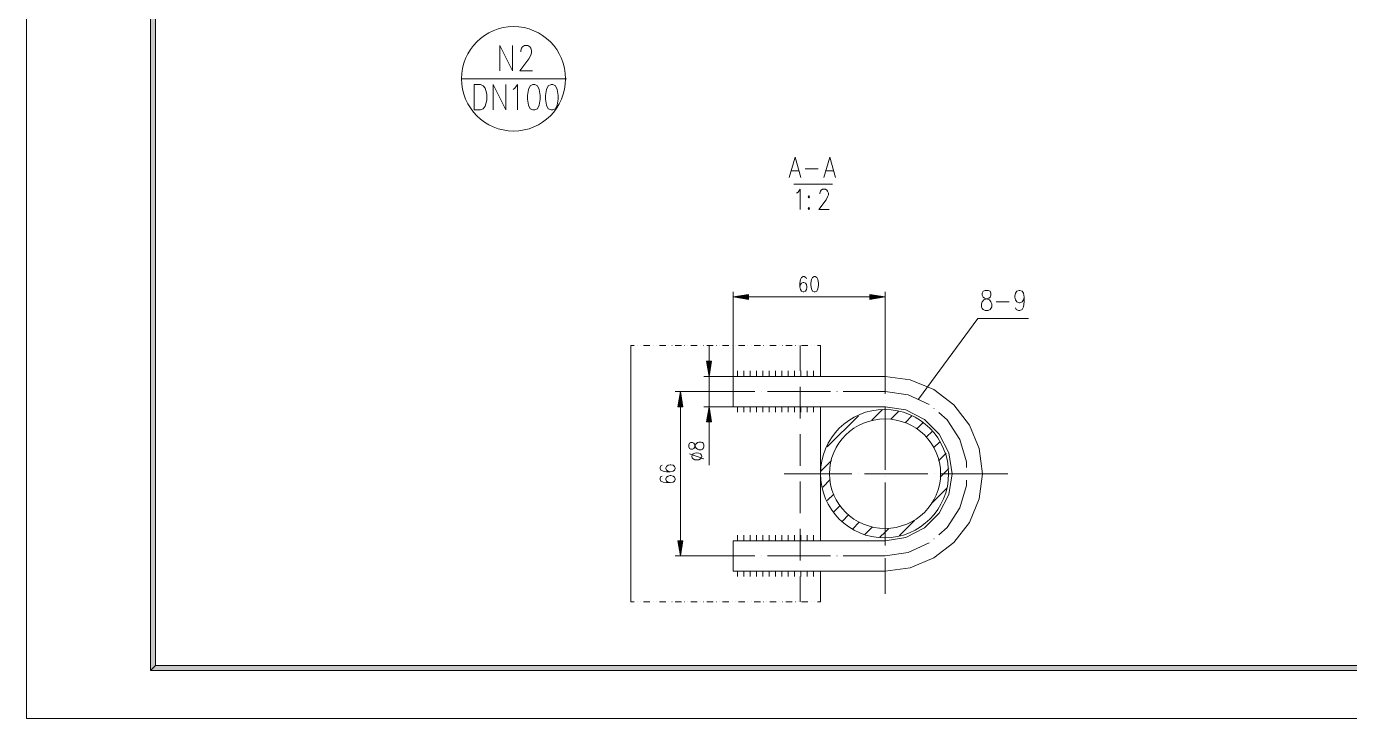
# Model space of a CAD drawing. Header units: millimetres. Extents: x 0 to 829, y 0 to 586.
# Drawn here: x 0 to 257.9, y 0 to 135 of the extents above; entities that cross this region are included whole.
import ezdxf

# ---------------------------------------------------------------- set-up
doc = ezdxf.new("R2010")
doc.units = ezdxf.units.MM

msp = doc.modelspace()

# ---------------------------------------------------------------- hatches: boundary and pattern name
h = msp.add_hatch(color=0)
h.dxf.hatch_style = 2
h.paths.add_polyline_path([(24.154694, 576.266028), (25.142472, 575.281778), (25.142472, 10.3505), (24.154694, 9.36625)])
h = msp.add_hatch(color=0)
h.dxf.hatch_style = 2
h.paths.add_polyline_path([(140.754806, 82.719333), (137.798528, 82.228972), (140.754806, 81.735083)])
h = msp.add_hatch(color=0)
h.dxf.hatch_style = 2
h.paths.add_polyline_path([(164.419139, 82.719333), (167.375417, 82.228972), (164.419139, 81.735083)])
h = msp.add_hatch(color=0)
h.dxf.hatch_style = 2
h.paths.add_polyline_path([(132.573889, 69.684194), (133.067778, 66.727917), (133.561667, 69.684194)])
h = msp.add_hatch(color=0)
h.dxf.hatch_style = 2
h.paths.add_polyline_path([(126.978833, 60.811833), (127.472722, 63.768111), (127.966611, 60.811833)])
h = msp.add_hatch(color=0)
h.dxf.hatch_style = 2
h.paths.add_polyline_path([(132.573889, 57.852028), (133.067778, 60.811833), (133.561667, 57.852028)])
h = msp.add_hatch(color=0)
h.dxf.hatch_style = 2
h.paths.add_polyline_path([(126.978833, 34.685111), (127.472722, 31.725306), (127.966611, 34.685111)])
h = msp.add_hatch(color=0)
h.dxf.hatch_style = 2
h.paths.add_polyline_path([(24.154694, 9.36625), (25.142472, 10.3505), (818.80075, 10.3505), (819.788528, 9.36625)])

# ---------------------------------------------------------------- linework, layer by layer
at = {"color": 0, "lineweight": 0}
for points in [[(0, 0), (0, 585.632278), (829.154778, 585.632278), (829.154778, 0)], [(24.154694, 576.266028), (25.142472, 575.281778), (25.142472, 10.3505), (24.154694, 9.36625)], [(87.294861, 118.685028), (87.294861, 123.613333), (88.526056, 123.613333), (89.055222, 123.376972), (89.408, 122.907778), (89.580861, 122.438583), (89.75725, 121.736556), (89.75725, 120.561806), (89.580861, 119.85625), (89.408, 119.387056), (89.055222, 118.917861), (88.526056, 118.685028)], [(98.738972, 123.613333), (98.209806, 123.376972), (97.857028, 122.674944), (97.680639, 121.500194), (97.680639, 120.794639), (97.857028, 119.623417), (98.209806, 118.917861), (98.738972, 118.685028), (99.088222, 118.685028), (99.617389, 118.917861), (99.970167, 119.623417), (100.146556, 120.794639), (100.146556, 121.500194), (99.970167, 122.674944), (99.617389, 123.376972), (99.088222, 123.613333)], [(102.259694, 123.613333), (101.730528, 123.376972), (101.37775, 122.674944), (101.201361, 121.500194), (101.201361, 120.794639), (101.37775, 119.623417), (101.730528, 118.917861), (102.259694, 118.685028), (102.608944, 118.685028), (103.138111, 118.917861), (103.490889, 119.623417), (103.667278, 120.794639), (103.667278, 121.500194), (103.490889, 122.674944), (103.138111, 123.376972), (102.608944, 123.613333)], [(152.523472, 101.910444), (152.382361, 101.723472), (152.523472, 101.5365), (152.664583, 101.723472)], [(152.523472, 99.659722), (152.382361, 99.469222), (152.523472, 99.28225), (152.664583, 99.469222)], [(153.535944, 86.1695), (153.221972, 86.028389), (153.010306, 85.608583), (152.904472, 84.903028), (152.904472, 84.479694), (153.010306, 83.777667), (153.221972, 83.354333), (153.535944, 83.213222), (153.747611, 83.213222), (154.065111, 83.354333), (154.276778, 83.777667), (154.382611, 84.479694), (154.382611, 84.903028), (154.276778, 85.608583), (154.065111, 86.028389), (153.747611, 86.1695)], [(140.754806, 82.719333), (137.798528, 82.228972), (140.754806, 81.735083)], [(164.419139, 82.719333), (167.375417, 82.228972), (164.419139, 81.735083)], [(186.901667, 83.495444), (186.478333, 83.308472), (186.337222, 82.931), (186.337222, 82.557056), (186.478333, 82.183111), (186.760556, 81.992611), (187.325, 81.805639), (187.748333, 81.618667), (188.030556, 81.241194), (188.171667, 80.86725), (188.171667, 80.302806), (188.030556, 79.928861), (187.889444, 79.741889), (187.466111, 79.551389), (186.901667, 79.551389), (186.478333, 79.741889), (186.337222, 79.928861), (186.199639, 80.302806), (186.199639, 80.86725), (186.337222, 81.241194), (186.619444, 81.618667), (187.042778, 81.805639), (187.607222, 81.992611), (187.889444, 82.183111), (188.030556, 82.557056), (188.030556, 82.931), (187.889444, 83.308472), (187.466111, 83.495444)], [(132.573889, 69.684194), (133.067778, 66.727917), (133.561667, 69.684194)], [(126.978833, 60.811833), (127.472722, 63.768111), (127.966611, 60.811833)], [(132.573889, 57.852028), (133.067778, 60.811833), (133.561667, 57.852028)], [(129.123722, 52.959), (129.264833, 52.6415), (129.547056, 52.535667), (129.829278, 52.535667), (130.1115, 52.6415), (130.252611, 52.853167), (130.393722, 53.2765), (130.531306, 53.594), (130.813528, 53.802139), (131.09575, 53.907972), (131.519083, 53.907972), (131.801306, 53.802139), (131.942417, 53.699833), (132.083528, 53.382333), (132.083528, 52.959), (131.942417, 52.6415), (131.801306, 52.535667), (131.519083, 52.429833), (131.09575, 52.429833), (130.813528, 52.535667), (130.531306, 52.747333), (130.393722, 53.064833), (130.252611, 53.488167), (130.1115, 53.699833), (129.829278, 53.802139), (129.547056, 53.802139), (129.264833, 53.699833), (129.123722, 53.382333)], [(126.978833, 34.685111), (127.472722, 31.725306), (127.966611, 34.685111)], [(24.154694, 9.36625), (25.142472, 10.3505), (818.80075, 10.3505), (819.788528, 9.36625)]]:
    msp.add_lwpolyline(points, close=True, dxfattribs=at)
for points in [[(92.311361, 126.283861), (92.311361, 131.212167), (94.777278, 126.283861), (94.777278, 131.212167)], [(96.36125, 130.037417), (96.36125, 130.273778), (96.537639, 130.742972), (96.714028, 130.975806), (97.063278, 131.212167), (97.768833, 131.212167), (98.121611, 130.975806), (98.298, 130.742972), (98.474389, 130.273778), (98.474389, 129.804583), (98.298, 129.335389), (97.945222, 128.629833), (96.184861, 126.283861), (98.650778, 126.283861)], [(84.814833, 124.749278), (105.272417, 124.749278)], [(90.991972, 118.685028), (90.991972, 123.613333), (93.454361, 118.685028), (93.454361, 123.613333)], [(94.865472, 122.674944), (95.214722, 122.907778), (95.743889, 123.613333), (95.743889, 118.685028)], [(148.706417, 105.498194), (149.831778, 109.44225), (150.957139, 105.498194)], [(155.465639, 105.498194), (156.591, 109.44225), (157.719889, 105.498194)], [(149.126222, 106.814056), (150.537333, 106.814056)], [(151.803806, 107.191528), (154.340278, 107.191528)], [(155.888972, 106.814056), (157.296556, 106.814056)], [(149.581306, 104.185861), (157.151917, 104.185861)], [(150.128111, 102.474889), (150.410333, 102.661861), (150.833667, 103.226306), (150.833667, 99.28225)], [(154.636611, 102.287917), (154.636611, 102.474889), (154.777722, 102.848833), (154.915306, 103.039333), (155.197528, 103.226306), (155.761972, 103.226306), (156.044194, 103.039333), (156.185306, 102.848833), (156.326417, 102.474889), (156.326417, 102.100944), (156.185306, 101.723472), (155.903083, 101.159028), (154.4955, 99.28225), (156.467528, 99.28225)], [(152.057806, 85.749694), (151.951972, 86.028389), (151.634472, 86.1695), (151.426333, 86.1695), (151.108833, 86.028389), (150.897167, 85.608583), (150.791333, 84.903028), (150.791333, 84.197472), (150.897167, 83.636556), (151.108833, 83.354333), (151.426333, 83.213222), (151.528639, 83.213222), (151.846139, 83.354333), (152.057806, 83.636556), (152.163639, 84.059889), (152.163639, 84.197472), (152.057806, 84.620806), (151.846139, 84.903028), (151.528639, 85.044139), (151.426333, 85.044139), (151.108833, 84.903028), (150.897167, 84.620806), (150.791333, 84.197472)], [(137.798528, 66.727917), (137.798528, 83.213222)], [(167.375417, 66.727917), (167.375417, 83.213222)], [(194.507556, 82.183111), (194.366444, 81.618667), (194.084222, 81.241194), (193.664417, 81.054222), (193.523306, 81.054222), (193.099972, 81.241194), (192.81775, 81.618667), (192.676639, 82.183111), (192.676639, 82.370083), (192.81775, 82.931), (193.099972, 83.308472), (193.523306, 83.495444), (193.664417, 83.495444), (194.084222, 83.308472), (194.366444, 82.931), (194.507556, 82.183111), (194.507556, 81.241194), (194.366444, 80.302806), (194.084222, 79.741889), (193.664417, 79.551389), (193.382194, 79.551389), (192.958861, 79.741889), (192.81775, 80.115833)], [(140.754806, 82.228972), (164.419139, 82.228972)], [(189.014806, 81.241194), (191.551278, 81.241194)], [(173.891222, 62.300556), (185.462333, 78.034444)], [(195.318944, 78.034444), (185.462333, 78.034444)], [(117.834833, 72.742778), (117.834833, 22.754167)], [(118.448667, 72.742778), (117.834833, 72.742778)], [(119.066028, 72.742778), (119.083667, 72.742778)], [(119.683389, 72.742778), (119.701028, 72.742778)], [(121.531944, 72.742778), (120.297222, 72.742778)], [(122.145778, 72.742778), (122.163417, 72.742778)], [(122.763139, 72.742778), (122.780778, 72.742778)], [(124.611694, 72.742778), (123.3805, 72.742778)], [(125.229056, 72.742778), (125.246694, 72.742778)], [(125.842889, 72.742778), (125.860528, 72.742778)], [(127.691444, 72.742778), (126.46025, 72.742778)], [(128.308806, 72.742778), (128.326444, 72.742778)], [(128.926167, 72.742778), (128.943806, 72.742778)], [(130.774722, 72.742778), (129.54, 72.742778)], [(131.388556, 72.742778), (131.406194, 72.742778)], [(132.005917, 72.742778), (132.023556, 72.742778)], [(133.854472, 72.742778), (132.623278, 72.742778)], [(133.067778, 69.684194), (133.067778, 72.640472)], [(134.471833, 72.742778), (134.489472, 72.742778)], [(135.085667, 72.742778), (135.103306, 72.742778)], [(136.934222, 72.742778), (135.703028, 72.742778)], [(137.551583, 72.742778), (137.569222, 72.742778)], [(138.168944, 72.742778), (138.186583, 72.742778)], [(140.0175, 72.742778), (138.782778, 72.742778)], [(140.631333, 72.742778), (140.648972, 72.742778)], [(141.248694, 72.742778), (141.266333, 72.742778)], [(143.09725, 72.742778), (141.866056, 72.742778)], [(143.714611, 72.742778), (143.73225, 72.742778)], [(144.328444, 72.742778), (144.346083, 72.742778)], [(146.177, 72.742778), (144.945806, 72.742778)], [(146.794361, 72.742778), (146.812, 72.742778)], [(147.411722, 72.742778), (147.429361, 72.742778)], [(149.260278, 72.742778), (148.025556, 72.742778)], [(149.874111, 72.742778), (149.89175, 72.742778)], [(150.491472, 72.742778), (150.509111, 72.742778)], [(150.861889, 72.742778), (150.861889, 67.772139)], [(152.340028, 72.742778), (151.108833, 72.742778)], [(152.957389, 72.742778), (152.975028, 72.742778)], [(153.571222, 72.742778), (153.588861, 72.742778)], [(154.805944, 72.742778), (154.188583, 72.742778)], [(154.805944, 72.742778), (154.805944, 66.727917)], [(167.375417, 70.216889), (167.375417, 63.288333)], [(138.645194, 66.727917), (138.645194, 67.779194)], [(139.879917, 66.727917), (139.879917, 67.779194)], [(141.111111, 66.727917), (141.111111, 67.779194)], [(142.342306, 66.727917), (142.342306, 67.779194)], [(143.577028, 66.727917), (143.577028, 67.779194)], [(144.808222, 66.727917), (144.808222, 67.779194)], [(146.042944, 66.727917), (146.042944, 67.779194)], [(147.274139, 66.727917), (147.274139, 67.779194)], [(148.505333, 66.727917), (148.505333, 67.779194)], [(149.740056, 66.727917), (149.740056, 67.779194)], [(150.97125, 66.727917), (150.97125, 67.779194)], [(152.202444, 66.727917), (152.202444, 67.779194)], [(153.437167, 66.727917), (153.437167, 67.779194)], [(137.798528, 66.727917), (132.083528, 66.727917)], [(133.067778, 66.727917), (133.067778, 60.811833)], [(137.798528, 66.727917), (137.798528, 60.811833)], [(137.798528, 66.727917), (167.375417, 66.727917)], [(150.861889, 64.692389), (150.861889, 58.529361)], [(167.375417, 28.769028), (172.286083, 29.414611), (176.865139, 31.312556), (180.795083, 34.328806), (183.811333, 38.25875), (185.709278, 42.834278), (186.354861, 47.748472), (185.709278, 52.659139), (183.811333, 57.238194), (180.795083, 61.168139), (176.865139, 64.184389), (172.286083, 66.078806), (167.375417, 66.727917)], [(137.798528, 63.768111), (126.488472, 63.768111)], [(133.840361, 63.768111), (141.978944, 63.768111)], [(143.213667, 63.768111), (143.231306, 63.768111)], [(144.444861, 63.768111), (156.767389, 63.768111)], [(158.002111, 63.768111), (158.01975, 63.768111)], [(159.233306, 63.768111), (167.375417, 63.768111)], [(175.983194, 61.249278), (171.887444, 63.119), (167.375417, 63.768111)], [(167.375417, 62.057139), (167.393056, 62.057139)], [(127.472722, 60.811833), (127.472722, 34.685111)], [(137.798528, 60.811833), (132.083528, 60.811833)], [(137.798528, 60.811833), (167.375417, 60.811833)], [(138.645194, 60.811833), (138.645194, 59.757028)], [(139.879917, 60.811833), (139.879917, 59.757028)], [(141.111111, 60.811833), (141.111111, 59.757028)], [(142.342306, 60.811833), (142.342306, 59.757028)], [(143.577028, 60.811833), (143.577028, 59.757028)], [(144.808222, 60.811833), (144.808222, 59.757028)], [(146.042944, 60.811833), (146.042944, 59.757028)], [(147.274139, 60.811833), (147.274139, 59.757028)], [(148.505333, 60.811833), (148.505333, 59.757028)], [(149.740056, 60.811833), (149.740056, 59.757028)], [(150.97125, 60.811833), (150.97125, 59.757028)], [(152.202444, 60.811833), (152.202444, 59.757028)], [(153.437167, 60.811833), (153.437167, 59.757028)], [(154.805944, 60.811833), (154.805944, 34.685111)], [(164.81425, 58.187167), (166.863889, 60.236806)], [(167.375417, 60.825944), (167.375417, 48.499889)], [(167.375417, 34.685111), (171.411194, 35.323639), (175.055389, 37.17925), (177.944639, 40.0685), (179.80025, 43.709167), (180.438778, 47.748472), (179.80025, 51.78425), (177.944639, 55.424917), (175.055389, 58.317694), (171.411194, 60.169778), (167.375417, 60.811833)], [(168.521944, 58.409417), (170.010667, 59.901667)], [(176.921583, 60.459056), (176.939222, 60.459056)], [(183.232778, 48.979667), (183.232778, 50.027417), (181.948667, 54.401861), (179.48275, 58.240083), (177.852917, 59.651194)], [(133.067778, 57.852028), (133.067778, 49.438278)], [(156.093583, 52.951944), (162.171944, 59.030306)], [(171.344167, 57.746194), (172.610639, 59.012667)], [(173.654861, 56.571444), (174.882528, 57.799111)], [(150.861889, 55.449611), (150.861889, 49.286583)], [(175.41875, 54.849889), (176.62525, 56.056389)], [(129.264833, 51.586694), (132.083528, 50.634194)], [(176.833389, 52.779083), (178.099861, 54.045556)], [(177.821167, 50.277889), (179.278139, 51.734861)], [(123.952, 49.385361), (123.669778, 49.279528), (123.528667, 48.962028), (123.528667, 48.750361), (123.669778, 48.432861), (124.093111, 48.221194), (124.798667, 48.118889), (125.500694, 48.118889), (126.065139, 48.221194), (126.347361, 48.432861), (126.488472, 48.750361), (126.488472, 48.856194), (126.347361, 49.173694), (126.065139, 49.385361), (125.641806, 49.491194), (125.500694, 49.491194), (125.077361, 49.385361), (124.798667, 49.173694), (124.657556, 48.856194), (124.657556, 48.750361), (124.798667, 48.432861), (125.077361, 48.221194), (125.500694, 48.118889)], [(154.887083, 48.26), (156.936722, 50.309639)], [(123.952, 47.272222), (123.669778, 47.166389), (123.528667, 46.848889), (123.528667, 46.637222), (123.669778, 46.319722), (124.093111, 46.111583), (124.798667, 46.00575), (125.500694, 46.00575), (126.065139, 46.111583), (126.347361, 46.319722), (126.488472, 46.637222), (126.488472, 46.743056), (126.347361, 47.060556), (126.065139, 47.272222), (125.641806, 47.378056), (125.500694, 47.378056), (125.077361, 47.272222), (124.798667, 47.060556), (124.657556, 46.743056), (124.657556, 46.637222), (124.798667, 46.319722), (125.077361, 46.111583), (125.500694, 46.00575)], [(147.739806, 47.748472), (160.916056, 47.748472)], [(155.222222, 45.109694), (156.710944, 46.598417)], [(162.14725, 47.748472), (162.164889, 47.748472)], [(163.378444, 47.748472), (175.7045, 47.748472)], [(167.375417, 47.268694), (167.393056, 47.268694)], [(176.935694, 47.748472), (176.953333, 47.748472)], [(177.852917, 35.842222), (179.48275, 37.256861), (181.948667, 41.091556), (183.232778, 45.466), (183.232778, 46.51375)], [(178.1175, 47.088778), (178.773667, 47.748472)], [(178.166889, 47.748472), (191.343139, 47.748472)], [(178.773667, 47.748472), (179.786139, 48.757417)], [(183.232778, 47.748472), (183.250417, 47.748472)], [(150.861889, 46.206833), (150.861889, 40.043806)], [(167.375417, 46.033972), (167.375417, 33.711444)], [(176.424167, 41.91), (179.510972, 44.996806)], [(156.107694, 42.509722), (157.377694, 43.779722)], [(157.324778, 40.241361), (158.552444, 41.469028)], [(159.0675, 38.498639), (160.270472, 39.701611)], [(170.123556, 35.612917), (173.210361, 38.699722)], [(150.861889, 36.964056), (150.861889, 30.801028)], [(161.078333, 37.0205), (162.344806, 38.2905)], [(163.3855, 35.84575), (164.842472, 37.302722)], [(166.362944, 35.33775), (167.375417, 36.350222)], [(167.375417, 36.350222), (168.031583, 37.006389)], [(137.798528, 34.685111), (137.798528, 28.769028)], [(137.798528, 34.685111), (167.375417, 34.685111)], [(138.645194, 34.685111), (138.645194, 35.736389)], [(139.879917, 34.685111), (139.879917, 35.736389)], [(141.111111, 34.685111), (141.111111, 35.736389)], [(142.342306, 34.685111), (142.342306, 35.736389)], [(143.577028, 34.685111), (143.577028, 35.736389)], [(144.808222, 34.685111), (144.808222, 35.736389)], [(146.042944, 34.685111), (146.042944, 35.736389)], [(147.274139, 34.685111), (147.274139, 35.736389)], [(148.505333, 34.685111), (148.505333, 35.736389)], [(149.740056, 34.685111), (149.740056, 35.736389)], [(150.97125, 34.685111), (150.97125, 35.736389)], [(152.202444, 34.685111), (152.202444, 35.736389)], [(153.437167, 34.685111), (153.437167, 35.736389)], [(167.375417, 31.725306), (171.887444, 32.374417), (175.983194, 34.244139)], [(176.921583, 35.037889), (176.939222, 35.037889)], [(137.798528, 31.725306), (126.488472, 31.725306)], [(133.840361, 31.725306), (141.978944, 31.725306)], [(143.213667, 31.725306), (143.231306, 31.725306)], [(144.444861, 31.725306), (156.767389, 31.725306)], [(158.002111, 31.725306), (158.01975, 31.725306)], [(159.233306, 31.725306), (167.375417, 31.725306)], [(167.375417, 32.48025), (167.393056, 32.48025)], [(167.375417, 31.245528), (167.375417, 24.3205)], [(137.798528, 28.769028), (167.375417, 28.769028)], [(138.645194, 28.769028), (138.645194, 27.714222)], [(139.879917, 28.769028), (139.879917, 27.714222)], [(141.111111, 28.769028), (141.111111, 27.714222)], [(142.342306, 28.769028), (142.342306, 27.714222)], [(143.577028, 28.769028), (143.577028, 27.714222)], [(144.808222, 28.769028), (144.808222, 27.714222)], [(146.042944, 28.769028), (146.042944, 27.714222)], [(147.274139, 28.769028), (147.274139, 27.714222)], [(148.505333, 28.769028), (148.505333, 27.714222)], [(149.740056, 28.769028), (149.740056, 27.714222)], [(150.97125, 28.769028), (150.97125, 27.714222)], [(152.202444, 28.769028), (152.202444, 27.714222)], [(153.437167, 28.769028), (153.437167, 27.714222)], [(154.805944, 28.769028), (154.805944, 22.754167)], [(150.861889, 27.721278), (150.861889, 22.754167)], [(118.448667, 22.754167), (117.834833, 22.754167)], [(119.066028, 22.754167), (119.083667, 22.754167)], [(119.683389, 22.754167), (119.701028, 22.754167)], [(121.531944, 22.754167), (120.297222, 22.754167)], [(122.145778, 22.754167), (122.163417, 22.754167)], [(122.763139, 22.754167), (122.780778, 22.754167)], [(124.611694, 22.754167), (123.3805, 22.754167)], [(125.229056, 22.754167), (125.246694, 22.754167)], [(125.842889, 22.754167), (125.860528, 22.754167)], [(127.691444, 22.754167), (126.46025, 22.754167)], [(128.308806, 22.754167), (128.326444, 22.754167)], [(128.926167, 22.754167), (128.943806, 22.754167)], [(130.774722, 22.754167), (129.54, 22.754167)], [(131.388556, 22.754167), (131.406194, 22.754167)], [(132.005917, 22.754167), (132.023556, 22.754167)], [(133.854472, 22.754167), (132.623278, 22.754167)], [(134.471833, 22.754167), (134.489472, 22.754167)], [(135.085667, 22.754167), (135.103306, 22.754167)], [(136.934222, 22.754167), (135.703028, 22.754167)], [(137.551583, 22.754167), (137.569222, 22.754167)], [(138.168944, 22.754167), (138.186583, 22.754167)], [(140.0175, 22.754167), (138.782778, 22.754167)], [(140.631333, 22.754167), (140.648972, 22.754167)], [(141.248694, 22.754167), (141.266333, 22.754167)], [(143.09725, 22.754167), (141.866056, 22.754167)], [(143.714611, 22.754167), (143.73225, 22.754167)], [(144.328444, 22.754167), (144.346083, 22.754167)], [(146.177, 22.754167), (144.945806, 22.754167)], [(146.794361, 22.754167), (146.812, 22.754167)], [(147.411722, 22.754167), (147.429361, 22.754167)], [(149.260278, 22.754167), (148.025556, 22.754167)], [(149.874111, 22.754167), (149.89175, 22.754167)], [(150.491472, 22.754167), (150.509111, 22.754167)], [(152.340028, 22.754167), (151.108833, 22.754167)], [(152.957389, 22.754167), (152.975028, 22.754167)], [(153.571222, 22.754167), (153.588861, 22.754167)], [(154.805944, 22.754167), (154.188583, 22.754167)]]:
    msp.add_lwpolyline(points, dxfattribs=at)
for centre, major_axis, ratio in [((94.957194, 124.749278), (0, 10.184694), 0.995843), ((167.29075, 47.748472), (0, 12.527139), 0.996621), ((167.375417, 47.746708), (10.844389, 0), 0.984873), ((130.674181, 51.110444), (0.986014, 0), 0.697674)]:
    msp.add_ellipse(centre, major_axis=major_axis, ratio=ratio, start_param=0, end_param=6.283185, dxfattribs=at)

doc.saveas('drawing.dxf')
